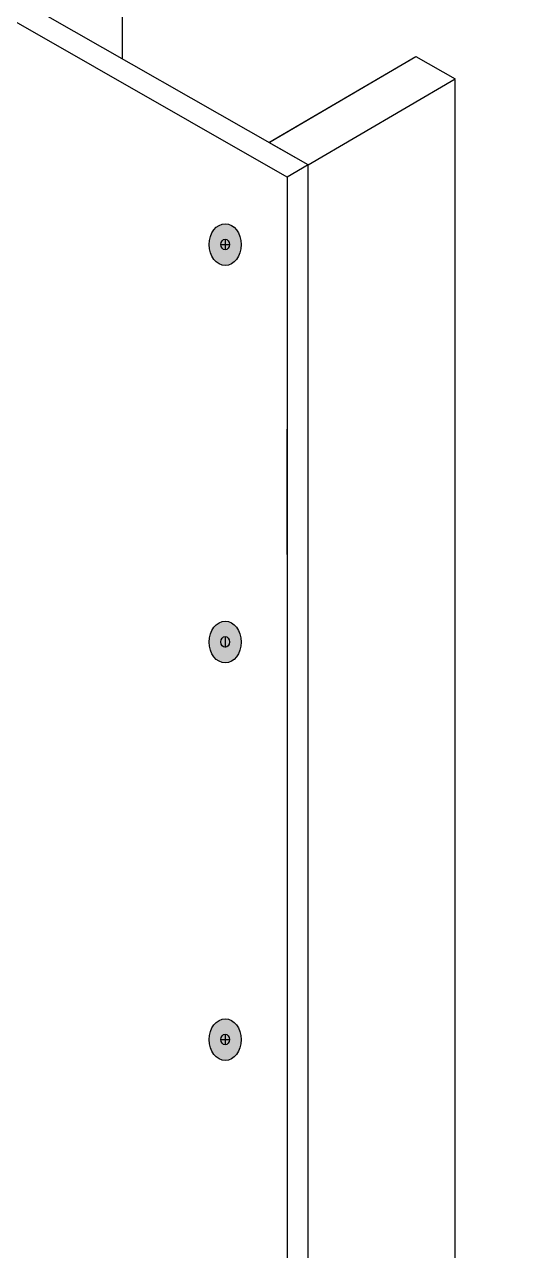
# Model space of a CAD drawing. Extents: x -1328 to 5679, y -4611 to 1603.
# Drawn here: x 4627.1 to 4742.7, y -2696.8 to -2415.9 of the extents above; entities that cross this region are included whole.
import ezdxf

# ---------------------------------------------------------------- set-up
doc = ezdxf.new("R2010")
doc.units = 0
doc.header["$MEASUREMENT"] = 0
doc.layers.add('G-ANNO-TTLB', color=7, linetype='Continuous', lineweight=0)
doc.layers.add('TYVEK', color=7, linetype='Continuous', lineweight=0)

# ---------------------------------------------------------------- blocks, each defined once
blk = doc.blocks.new('Block_89')
at = {"layer": 'TYVEK', "true_color": 0x003b71, "transparency": 33554687}
h = blk.add_hatch(color=156, dxfattribs=at)
h.dxf.hatch_style = 2
edge = h.paths.add_edge_path()
edge.add_ellipse((4673.07, -2466.35), major_axis=(0, 4.78), ratio=0.766948, start_angle=0, end_angle=360)
h = blk.add_hatch(color=156, dxfattribs=at)
h.dxf.hatch_style = 2
edge = h.paths.add_edge_path()
edge.add_ellipse((4673.07, -2557.4), major_axis=(0, 4.78), ratio=0.766948, start_angle=0, end_angle=360)
h = blk.add_hatch(color=156, dxfattribs=at)
h.dxf.hatch_style = 2
edge = h.paths.add_edge_path()
edge.add_ellipse((4673.07, -2648.48), major_axis=(0, 4.78), ratio=0.766948, start_angle=0, end_angle=360)
at = {"layer": 'TYVEK', "color": 18, "lineweight": 25, "true_color": 0x080808}
for p, q in [((4673.07, -2465.09), (4673.07, -2467.56)), ((4673.07, -2556.14), (4673.07, -2558.61)), ((4673.07, -2647.22), (4673.07, -2649.68)), ((4672.1, -2648.45), (4674.05, -2648.45))]:
    blk.add_line(p, q, dxfattribs=at)
at = {"layer": 'TYVEK', "color": 18, "lineweight": 25, "true_color": 0x000000}
blk.add_line((4672.1, -2466.32), (4674.05, -2466.32), dxfattribs=at)
at = {"layer": 'TYVEK', "color": 33, "lineweight": 25, "true_color": 0xcc9966}
blk.add_lwpolyline([(4672.56, -2461.99)], dxfattribs=at)
at = {"layer": 'TYVEK', "color": 18, "lineweight": 25, "true_color": 0x000000}
for centre, major_axis, ratio in [((4673.07, -2466.35), (0, 4.78), 0.766948), ((4673.07, -2466.32), (0, 1.23), 0.788846), ((4673.07, -2557.4), (0, 4.78), 0.766948), ((4673.07, -2648.48), (0, 4.78), 0.766948)]:
    blk.add_ellipse(centre, major_axis=major_axis, ratio=ratio, dxfattribs=at)
at = {"layer": 'TYVEK', "color": 18, "lineweight": 25, "true_color": 0x080808}
for centre in [(4673.07, -2557.37), (4673.07, -2648.45)]:
    blk.add_ellipse(centre, major_axis=(0, 1.23), ratio=0.788846, dxfattribs=at)

msp = doc.modelspace()

# ---------------------------------------------------------------- hatches: boundary and pattern name
at = {"layer": 'G-ANNO-TTLB', "true_color": 0xff00ff, "transparency": 33554687}
h = msp.add_hatch(color=6, dxfattribs=at)
edge = h.paths.add_edge_path()
edge.add_spline(control_points=[(5053.44, -3461.41), (5053.44, -3461.41), (2123.92, -3461.41), (2123.92, -3461.41), (2123.92, -3461.41), (2123.92, -1004.41), (2123.92, -1004.41), (2123.92, -1004.41), (5053.44, -1004.41), (5053.44, -1004.41), (5053.44, -1004.41), (5053.44, -3461.41), (5053.44, -3461.41)], knot_values=[0, 0, 0, 0, 1, 1, 1, 2, 2, 2, 3, 3, 3, 4, 4, 4, 4], degree=3, periodic=0)
edge = h.paths.add_edge_path()
edge.add_spline(control_points=[(2132.92, -1013.41), (2132.92, -1013.41), (2132.92, -3452.41), (2132.92, -3452.41), (2132.92, -3452.41), (5044.44, -3452.41), (5044.44, -3452.41), (5044.44, -3452.41), (5044.44, -1013.41), (5044.44, -1013.41), (5044.44, -1013.41), (2132.92, -1013.41), (2132.92, -1013.41)], knot_values=[0, 0, 0, 0, 1, 1, 1, 2, 2, 2, 3, 3, 3, 4, 4, 4, 4], degree=3, periodic=0)
edge.add_line((2132.92, -1013.41), (2132.92, -1013.41))

# ---------------------------------------------------------------- linework, layer by layer
at = {"layer": 'G-ANNO-TTLB'}
for points in [[(5053.44, -3461.41), (5053.44, -3461.41), (2123.92, -3461.41), (2123.92, -3461.41), (2123.92, -3461.41), (2123.92, -1004.41), (2123.92, -1004.41), (2123.92, -1004.41), (5053.44, -1004.41), (5053.44, -1004.41), (5053.44, -1004.41), (5053.44, -3461.41), (5053.44, -3461.41)], [(2132.92, -1013.41), (2132.92, -1013.41), (2132.92, -3452.41), (2132.92, -3452.41), (2132.92, -3452.41), (5044.44, -3452.41), (5044.44, -3452.41), (5044.44, -3452.41), (5044.44, -1013.41), (5044.44, -1013.41), (5044.44, -1013.41), (2132.92, -1013.41), (2132.92, -1013.41)]]:
    msp.add_open_spline(points, degree=3, knots=[0, 0, 0, 0, 1, 1, 1, 2, 2, 2, 3, 3, 3, 4, 4, 4, 4], dxfattribs=at)
at = {"layer": 'TYVEK', "color": 2, "lineweight": 25, "true_color": 0xffff00}
for p, q in [((4692.08, -2448.1), (4423.25, -2294.59)), ((4687.27, -2450.88), (4418.44, -2297.38)), ((4692.08, -2542.62), (4692.08, -2448.1)), ((4687.27, -2450.88), (4687.27, -2537.33)), ((4687.27, -2537.33), (4687.27, -2508.66)), ((4692.08, -2872.53), (4692.08, -2535.62)), ((4687.27, -2537.33), (4687.27, -2875.31))]:
    msp.add_line(p, q, dxfattribs=at)
at = {"layer": 'TYVEK', "color": 18, "lineweight": 25, "true_color": 0x000000}
for q in [(4418.44, -2297.38), (4687.27, -2875.31)]:
    msp.add_line((4687.27, -2450.88), q, dxfattribs=at)
at = {"layer": 'TYVEK', "color": 33, "lineweight": 25, "true_color": 0xcc9966}
for p, q in [((4649.47, -2384.84), (4649.47, -2423.77)), ((4683.33, -2442.79), (4716.75, -2423.22)), ((4716.75, -2423.22), (4725.72, -2428.41)), ((4692.08, -2448.1), (4725.72, -2428.41)), ((4725.7, -2852.96), (4725.7, -2428.53))]:
    msp.add_line(p, q, dxfattribs=at)
at = {"layer": 'TYVEK', "color": 165, "lineweight": 25, "true_color": 0x4c5f99}
msp.add_line((4692.08, -2448.1), (4687.27, -2450.89), dxfattribs=at)
at = {"layer": 'TYVEK', "color": 33, "lineweight": 25, "true_color": 0xcc9966}
msp.add_lwpolyline([(4692.08, -2448.1), (4683.08, -2442.94), (4716.73, -2423.23), (4725.73, -2428.4)], dxfattribs=at)

# ---------------------------------------------------------------- block references
at = {"layer": 'TYVEK'}
msp.add_blockref('Block_89', (0, 0), dxfattribs=at)

doc.saveas('drawing.dxf')
